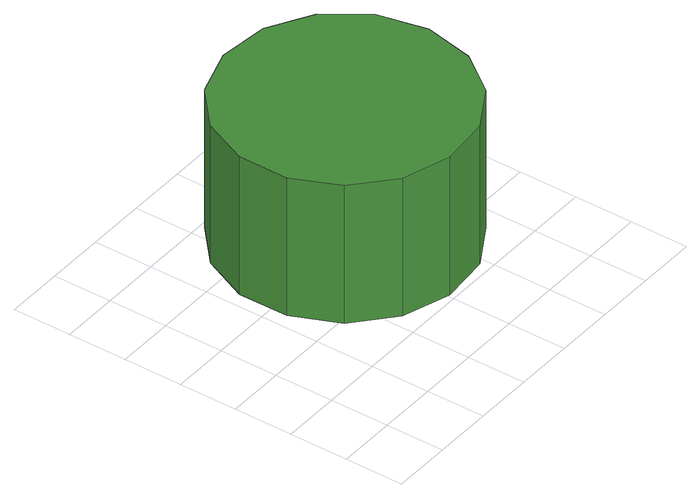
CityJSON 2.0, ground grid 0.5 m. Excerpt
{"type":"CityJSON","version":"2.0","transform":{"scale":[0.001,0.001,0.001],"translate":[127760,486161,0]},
"CityObjects":{
"tree1":{"type":"SolitaryVegetationObject","attributes":{"function":"something"},"geometry":[{"type":"MultiSurface","lod":"1","boundaries":[[[0,1,2,3,4,5,6,7,8,9,10,11,12,13,14]],[[15,16,17,18,19,20,21,22,23,24,25,26,27,28,29]],[[0,29,28,1]],[[1,28,27,2]],[[2,27,26,3]],[[3,26,25,4]],[[4,25,24,5]],[[5,24,23,6]],[[6,23,22,7]],[[7,22,21,8]],[[8,21,20,9]],[[9,20,19,10]],[[10,19,18,11]],[[11,18,17,12]],[[12,17,16,13]],[[13,16,15,14]],[[14,15,29,0]]]}]}
},
"vertices":[
[2661,1573,2189],[2572,1993,2189],[2320,2339,2189],[1949,2554,2189],[1523,2598,2189],[1115,2466,2189],[797,2179,2189],[623,1788,2189],[623,1359,2189],[797,968,2189],[1115,681,2189],[1523,549,2189],[1949,593,2189],[2320,808,2189],[2572,1154,2189],[2572,1154,920],[2320,808,920],[1949,593,920],[1523,549,920],[1115,681,920],[797,968,920],[623,1359,920],[623,1788,920],[797,2179,920],[1115,2466,920],[1523,2598,920],[1949,2554,920],[2320,2339,920],[2572,1993,920],[2661,1573,920]
]}
